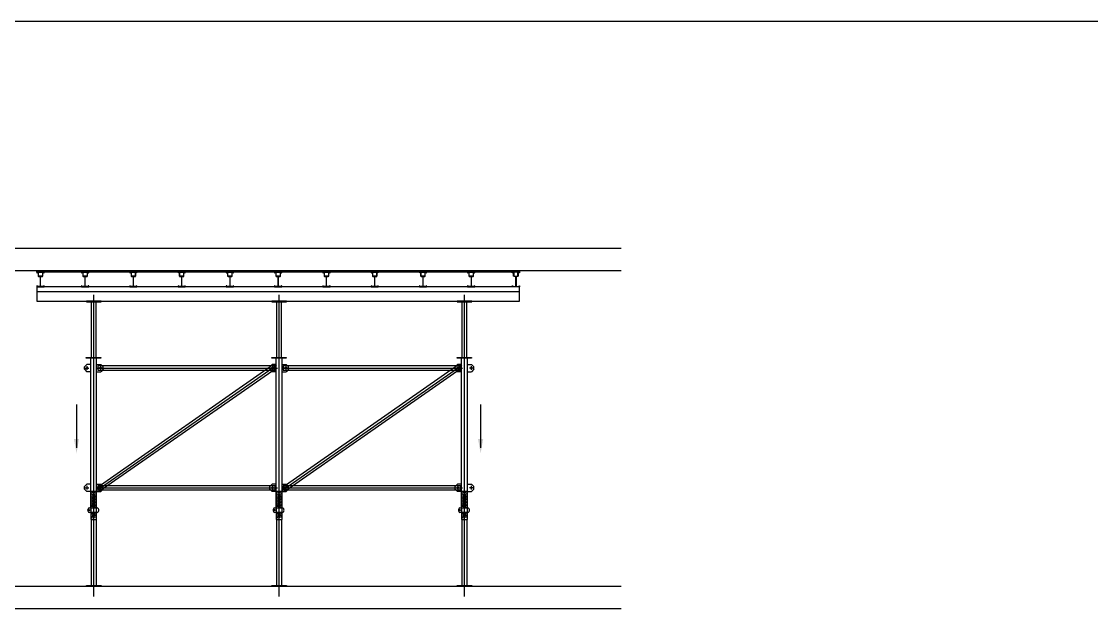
# Model space of a CAD drawing. Header units: metres. Extents: x 0 to 297, y 0 to 210.
# Drawn here: x 41.6 to 121.5, y 166.2 to 210 of the extents above; entities that cross this region are included whole.
import ezdxf

# ---------------------------------------------------------------- set-up
doc = ezdxf.new("R2010")
doc.units = ezdxf.units.M
for name, color, linetype in [(' ', 7, 'Continuous'), ('1', 7, 'Continuous'), ('120', 7, 'Continuous'), ('38536', 7, 'Continuous'), ('5', 7, 'Continuous'), ('7', 7, 'Continuous')]:
    doc.layers.add(name, color=color, linetype=linetype)

msp = doc.modelspace()

# ---------------------------------------------------------------- linework, layer by layer
at = {"layer": ' '}
for p, q in [((47.04, 167.13), (47.04, 189.62)), ((60.86, 167.13), (60.86, 189.62)), ((74.69, 167.13), (74.69, 189.62)), ((46.82, 174.97), (46.82, 172.86)), ((47.25, 174.97), (46.82, 174.97)), ((47.25, 172.86), (47.25, 174.97)), ((60.65, 174.97), (60.65, 172.86)), ((61.08, 174.97), (60.65, 174.97)), ((61.08, 172.86), (61.08, 174.97)), ((74.47, 174.97), (74.47, 172.86)), ((74.9, 174.97), (74.47, 174.97)), ((74.9, 172.86), (74.9, 174.97)), ((46.82, 172.86), (47.25, 172.86)), ((60.65, 172.86), (61.08, 172.86)), ((74.47, 172.86), (74.9, 172.86))]:
    msp.add_line(p, q, dxfattribs=at)
msp.add_line((297, 210), (0, 210))
at = {"layer": '1'}
for p, q in [((46.7, 173.75), (47.3, 173.75)), ((47.3, 173.39), (46.7, 173.39)), ((60.52, 173.75), (61.12, 173.75)), ((61.12, 173.39), (60.52, 173.39)), ((74.34, 173.75), (74.95, 173.75)), ((74.95, 173.39), (74.34, 173.39))]:
    msp.add_line(p, q, dxfattribs=at)
for centre, start, end in [((46.78, 173.57), 116.26, 243.74), ((47.21, 173.57), -63.74, 63.74), ((60.61, 173.57), 116.26, 243.74), ((61.03, 173.57), -63.74, 63.74), ((74.43, 173.57), 116.26, 243.74), ((74.86, 173.57), -63.74, 63.74)]:
    msp.add_arc(centre, 0.2, start, end, dxfattribs=at)
at = {"layer": '120'}
for p, q in [((42.79, 189.86), (78.79, 189.86)), ((60.45, 184.42), (47.28, 175.24)), ((60.63, 184.16), (60.45, 184.42)), ((74.27, 184.42), (61.1, 175.24)), ((74.45, 184.16), (74.27, 184.42)), ((47.23, 184.16), (60.73, 184.16)), ((47.29, 175.06), (60.66, 184.38)), ((47.33, 184.32), (47.33, 184.01)), ((60.57, 184.32), (47.33, 184.32)), ((47.33, 184.01), (60.57, 184.01)), ((47.45, 174.98), (60.63, 184.16)), ((60.57, 184.01), (60.57, 184.32)), ((61.06, 184.16), (74.55, 184.16)), ((61.11, 175.06), (74.49, 184.38)), ((61.15, 184.32), (61.15, 184.01)), ((74.4, 184.32), (61.15, 184.32)), ((61.15, 184.01), (74.4, 184.01)), ((61.28, 174.98), (74.45, 184.16)), ((74.4, 184.01), (74.4, 184.32)), ((47.23, 175.23), (60.73, 175.23)), ((47.28, 175.24), (47.45, 174.98)), ((47.33, 175.39), (47.33, 175.08)), ((60.57, 175.39), (47.33, 175.39)), ((47.33, 175.08), (60.57, 175.08)), ((60.57, 175.08), (60.57, 175.39)), ((61.06, 175.23), (74.55, 175.23)), ((61.1, 175.24), (61.28, 174.98)), ((61.15, 175.39), (61.15, 175.08)), ((74.4, 175.39), (61.15, 175.39)), ((61.15, 175.08), (74.4, 175.08)), ((74.4, 175.08), (74.4, 175.39))]:
    msp.add_line(p, q, dxfattribs=at)
for centre in [(47.54, 184.16), (60.36, 184.17), (60.36, 184.16), (61.37, 184.16), (74.18, 184.16), (74.19, 184.17), (47.54, 175.23), (47.54, 175.23), (60.36, 175.23), (61.37, 175.23), (61.37, 175.23), (74.18, 175.23)]:
    msp.add_circle(centre, 0.06, dxfattribs=at)
at = {"layer": '38536'}
for p, q in [((42.79, 191.43), (78.79, 191.43)), ((42.79, 191.3), (42.79, 191.43)), ((78.79, 191.3), (42.79, 191.3)), ((78.79, 191.43), (78.79, 191.3)), ((42.79, 190.22), (42.79, 189.14)), ((78.79, 190.22), (42.79, 190.22)), ((78.79, 189.14), (78.79, 190.22)), ((42.79, 189.14), (78.79, 189.14)), ((46.52, 184.43), (46.34, 184.25)), ((46.82, 184.43), (46.52, 184.43)), ((46.82, 183.89), (46.82, 184.43)), ((47.25, 184.43), (47.56, 184.43)), ((47.25, 183.89), (47.25, 184.43)), ((47.56, 184.43), (47.74, 184.25)), ((60.34, 184.43), (60.16, 184.25)), ((60.64, 184.43), (60.34, 184.43)), ((60.64, 183.89), (60.64, 184.43)), ((61.08, 183.89), (61.08, 184.43)), ((61.08, 184.43), (61.38, 184.43)), ((61.38, 184.43), (61.56, 184.25)), ((74.17, 184.43), (73.99, 184.25)), ((74.47, 184.43), (74.17, 184.43)), ((74.47, 183.89), (74.47, 184.43)), ((74.9, 184.43), (75.2, 184.43)), ((74.9, 183.89), (74.9, 184.43)), ((75.2, 184.43), (75.38, 184.25)), ((46.34, 184.07), (46.34, 184.25)), ((46.34, 184.07), (46.52, 183.89)), ((46.4, 184.16), (46.67, 184.16)), ((46.82, 183.89), (46.52, 183.89)), ((46.53, 184.3), (46.53, 184.02)), ((47.25, 183.89), (47.56, 183.89)), ((47.68, 184.16), (47.4, 184.16)), ((47.68, 184.16), (47.4, 184.16)), ((47.54, 184.3), (47.54, 184.02)), ((47.54, 184.3), (47.54, 184.02)), ((47.74, 184.07), (47.56, 183.89)), ((47.74, 184.07), (47.74, 184.25)), ((60.16, 184.07), (60.16, 184.25)), ((60.16, 184.07), (60.34, 183.89)), ((60.22, 184.16), (60.49, 184.16)), ((60.64, 183.89), (60.34, 183.89)), ((60.36, 184.3), (60.36, 184.02)), ((61.08, 183.89), (61.38, 183.89)), ((61.5, 184.16), (61.23, 184.16)), ((61.5, 184.16), (61.23, 184.16)), ((61.36, 184.3), (61.36, 184.02)), ((61.36, 184.3), (61.36, 184.02)), ((61.56, 184.07), (61.38, 183.89)), ((61.56, 184.07), (61.56, 184.25)), ((73.99, 184.07), (73.99, 184.25)), ((73.99, 184.07), (74.17, 183.89)), ((74.04, 184.16), (74.32, 184.16)), ((74.47, 183.89), (74.17, 183.89)), ((74.18, 184.3), (74.18, 184.02)), ((74.9, 183.89), (75.2, 183.89)), ((75.33, 184.16), (75.05, 184.16)), ((75.33, 184.16), (75.05, 184.16)), ((75.19, 184.3), (75.19, 184.02)), ((75.19, 184.3), (75.19, 184.02)), ((75.38, 184.07), (75.2, 183.89)), ((75.38, 184.07), (75.38, 184.25)), ((46.52, 175.5), (46.34, 175.32)), ((46.34, 175.14), (46.34, 175.32)), ((46.34, 175.14), (46.52, 174.96)), ((46.4, 175.23), (46.67, 175.23)), ((46.82, 175.5), (46.52, 175.5)), ((46.82, 174.96), (46.52, 174.96)), ((46.53, 175.37), (46.53, 175.1)), ((46.82, 174.96), (46.82, 175.5)), ((47.25, 175.5), (47.56, 175.5)), ((47.25, 174.96), (47.25, 175.5)), ((47.25, 174.96), (47.56, 174.96)), ((47.68, 175.23), (47.4, 175.23)), ((47.68, 175.23), (47.4, 175.23)), ((47.54, 175.37), (47.54, 175.1)), ((47.54, 175.37), (47.54, 175.1)), ((47.56, 175.5), (47.74, 175.32)), ((47.74, 175.14), (47.56, 174.96)), ((47.74, 175.14), (47.74, 175.32)), ((60.34, 175.5), (60.16, 175.32)), ((60.16, 175.14), (60.16, 175.32)), ((60.16, 175.14), (60.34, 174.96)), ((60.22, 175.23), (60.5, 175.23)), ((60.65, 175.5), (60.34, 175.5)), ((60.65, 174.96), (60.34, 174.96)), ((60.36, 175.37), (60.36, 175.1)), ((60.65, 174.96), (60.65, 175.5)), ((61.08, 175.5), (61.38, 175.5)), ((61.08, 174.96), (61.08, 175.5)), ((61.08, 174.96), (61.38, 174.96)), ((61.5, 175.23), (61.23, 175.23)), ((61.5, 175.23), (61.23, 175.23)), ((61.36, 175.37), (61.36, 175.1)), ((61.36, 175.37), (61.36, 175.1)), ((61.38, 175.5), (61.56, 175.32)), ((61.56, 175.14), (61.38, 174.96)), ((61.56, 175.14), (61.56, 175.32)), ((74.17, 175.5), (73.99, 175.32)), ((73.99, 175.14), (73.99, 175.32)), ((73.99, 175.14), (74.17, 174.96)), ((74.04, 175.23), (74.32, 175.23)), ((74.47, 175.5), (74.17, 175.5)), ((74.47, 174.96), (74.17, 174.96)), ((74.18, 175.37), (74.18, 175.1)), ((74.47, 174.96), (74.47, 175.5)), ((74.9, 175.5), (75.2, 175.5)), ((74.9, 174.96), (74.9, 175.5)), ((74.9, 174.96), (75.2, 174.96)), ((75.33, 175.23), (75.05, 175.23)), ((75.33, 175.23), (75.05, 175.23)), ((75.19, 175.37), (75.19, 175.1)), ((75.19, 175.37), (75.19, 175.1)), ((75.2, 175.5), (75.38, 175.32)), ((75.38, 175.14), (75.2, 174.96)), ((75.38, 175.14), (75.38, 175.32))]:
    msp.add_line(p, q, dxfattribs=at)
for centre in [(46.53, 184.16), (47.54, 184.16), (47.54, 184.16), (60.36, 184.16), (61.36, 184.16), (61.36, 184.16), (74.18, 184.16), (75.19, 184.16), (75.19, 184.16), (46.53, 175.23), (47.54, 175.23), (47.54, 175.23), (47.54, 175.23), (60.36, 175.23), (61.36, 175.23), (61.36, 175.23), (61.36, 175.23), (74.18, 175.23), (75.19, 175.23), (75.19, 175.23), (75.19, 175.23)]:
    msp.add_circle(centre, 0.06, dxfattribs=at)
at = {"layer": '5'}
for p, q in [((35.53, 193.09), (86.37, 193.09)), ((35.53, 191.43), (86.37, 191.43)), ((35.53, 167.89), (86.37, 167.89)), ((35.53, 166.23), (86.37, 166.23))]:
    msp.add_line(p, q, dxfattribs=at)
at = {"layer": '7'}
for p, q in [((42.91, 191.3), (42.79, 191.3)), ((42.79, 191.3), (42.79, 191.25)), ((42.79, 191.25), (42.81, 191.25)), ((42.81, 191.25), (42.81, 191.27)), ((42.83, 191.28), (42.87, 191.28)), ((42.89, 191.27), (42.89, 191.02)), ((42.91, 191.02), (42.91, 191.3)), ((42.91, 191.3), (43.21, 191.3)), ((42.92, 190.99), (43.03, 190.99)), ((43.19, 191.01), (42.93, 191.01)), ((43.05, 190.97), (43.05, 190.26)), ((43.07, 190.26), (43.07, 190.97)), ((43.09, 190.99), (43.2, 190.99)), ((43.33, 191.3), (43.21, 191.3)), ((43.21, 191.3), (43.21, 191.02)), ((43.23, 191.02), (43.23, 191.27)), ((43.24, 191.28), (43.29, 191.28)), ((43.31, 191.27), (43.31, 191.25)), ((43.31, 191.25), (43.33, 191.25)), ((43.33, 191.25), (43.33, 191.3)), ((46.24, 191.3), (46.12, 191.3)), ((46.12, 191.3), (46.12, 191.25)), ((46.12, 191.25), (46.14, 191.25)), ((46.14, 191.25), (46.14, 191.27)), ((46.16, 191.28), (46.2, 191.28)), ((46.22, 191.27), (46.22, 191.02)), ((46.24, 191.02), (46.24, 191.3)), ((46.24, 191.3), (46.54, 191.3)), ((46.25, 190.99), (46.36, 190.99)), ((46.52, 191.01), (46.26, 191.01)), ((46.38, 190.97), (46.38, 190.26)), ((46.4, 190.26), (46.4, 190.97)), ((46.42, 190.99), (46.53, 190.99)), ((46.66, 191.3), (46.54, 191.3)), ((46.54, 191.3), (46.54, 191.02)), ((46.56, 191.02), (46.56, 191.27)), ((46.57, 191.28), (46.62, 191.28)), ((46.64, 191.27), (46.64, 191.25)), ((46.64, 191.25), (46.66, 191.25)), ((46.66, 191.25), (46.66, 191.3)), ((49.84, 191.3), (49.72, 191.3)), ((49.72, 191.3), (49.72, 191.25)), ((49.72, 191.25), (49.74, 191.25)), ((49.74, 191.25), (49.74, 191.27)), ((49.76, 191.28), (49.8, 191.28)), ((49.82, 191.27), (49.82, 191.02)), ((49.84, 191.02), (49.84, 191.3)), ((49.84, 191.3), (50.14, 191.3)), ((49.85, 190.99), (49.96, 190.99)), ((50.12, 191.01), (49.86, 191.01)), ((49.98, 190.97), (49.98, 190.26)), ((50, 190.26), (50, 190.97)), ((50.02, 190.99), (50.13, 190.99)), ((50.26, 191.3), (50.14, 191.3)), ((50.14, 191.3), (50.14, 191.02)), ((50.16, 191.02), (50.16, 191.27)), ((50.17, 191.28), (50.22, 191.28)), ((50.24, 191.27), (50.24, 191.25)), ((50.24, 191.25), (50.26, 191.25)), ((50.26, 191.25), (50.26, 191.3)), ((53.44, 191.3), (53.32, 191.3)), ((53.32, 191.3), (53.32, 191.25)), ((53.32, 191.25), (53.34, 191.25)), ((53.34, 191.25), (53.34, 191.27)), ((53.36, 191.28), (53.4, 191.28)), ((53.42, 191.27), (53.42, 191.02)), ((53.44, 191.02), (53.44, 191.3)), ((53.44, 191.3), (53.74, 191.3)), ((53.45, 190.99), (53.56, 190.99)), ((53.72, 191.01), (53.46, 191.01)), ((53.58, 190.97), (53.58, 190.26)), ((53.6, 190.26), (53.6, 190.97)), ((53.62, 190.99), (53.73, 190.99)), ((53.86, 191.3), (53.74, 191.3)), ((53.74, 191.3), (53.74, 191.02)), ((53.76, 191.02), (53.76, 191.27)), ((53.77, 191.28), (53.82, 191.28)), ((53.84, 191.27), (53.84, 191.25)), ((53.84, 191.25), (53.86, 191.25)), ((53.86, 191.25), (53.86, 191.3)), ((57.04, 191.3), (56.92, 191.3)), ((56.92, 191.3), (56.92, 191.25)), ((56.92, 191.25), (56.94, 191.25)), ((56.94, 191.25), (56.94, 191.27)), ((56.96, 191.28), (57, 191.28)), ((57.02, 191.27), (57.02, 191.02)), ((57.04, 191.02), (57.04, 191.3)), ((57.04, 191.3), (57.34, 191.3)), ((57.05, 190.99), (57.16, 190.99)), ((57.32, 191.01), (57.06, 191.01)), ((57.18, 190.97), (57.18, 190.26)), ((57.2, 190.26), (57.2, 190.97)), ((57.22, 190.99), (57.33, 190.99)), ((57.46, 191.3), (57.34, 191.3)), ((57.34, 191.3), (57.34, 191.02)), ((57.36, 191.02), (57.36, 191.27)), ((57.37, 191.28), (57.42, 191.28)), ((57.44, 191.27), (57.44, 191.25)), ((57.44, 191.25), (57.46, 191.25)), ((57.46, 191.25), (57.46, 191.3)), ((60.64, 191.3), (60.52, 191.3)), ((60.52, 191.3), (60.52, 191.25)), ((60.52, 191.25), (60.54, 191.25)), ((60.54, 191.25), (60.54, 191.27)), ((60.56, 191.28), (60.6, 191.28)), ((60.62, 191.27), (60.62, 191.02)), ((60.64, 191.02), (60.64, 191.3)), ((60.64, 191.3), (60.94, 191.3)), ((60.65, 190.99), (60.76, 190.99)), ((60.92, 191.01), (60.66, 191.01)), ((60.78, 190.97), (60.78, 190.26)), ((60.8, 190.26), (60.8, 190.97)), ((60.82, 190.99), (60.93, 190.99)), ((61.06, 191.3), (60.94, 191.3)), ((60.94, 191.3), (60.94, 191.02)), ((60.96, 191.02), (60.96, 191.27)), ((60.97, 191.28), (61.02, 191.28)), ((61.04, 191.27), (61.04, 191.25)), ((61.04, 191.25), (61.06, 191.25)), ((61.06, 191.25), (61.06, 191.3)), ((64.24, 191.3), (64.12, 191.3)), ((64.12, 191.3), (64.12, 191.25)), ((64.12, 191.25), (64.14, 191.25)), ((64.14, 191.25), (64.14, 191.27)), ((64.16, 191.28), (64.2, 191.28)), ((64.22, 191.27), (64.22, 191.02)), ((64.24, 191.02), (64.24, 191.3)), ((64.24, 191.3), (64.54, 191.3)), ((64.25, 190.99), (64.36, 190.99)), ((64.52, 191.01), (64.26, 191.01)), ((64.38, 190.97), (64.38, 190.26)), ((64.4, 190.26), (64.4, 190.97)), ((64.42, 190.99), (64.53, 190.99)), ((64.66, 191.3), (64.54, 191.3)), ((64.54, 191.3), (64.54, 191.02)), ((64.56, 191.02), (64.56, 191.27)), ((64.57, 191.28), (64.62, 191.28)), ((64.64, 191.27), (64.64, 191.25)), ((64.64, 191.25), (64.66, 191.25)), ((64.66, 191.25), (64.66, 191.3)), ((67.84, 191.3), (67.72, 191.3)), ((67.72, 191.3), (67.72, 191.25)), ((67.72, 191.25), (67.74, 191.25)), ((67.74, 191.25), (67.74, 191.27)), ((67.76, 191.28), (67.8, 191.28)), ((67.82, 191.27), (67.82, 191.02)), ((67.84, 191.02), (67.84, 191.3)), ((67.84, 191.3), (68.14, 191.3)), ((67.85, 190.99), (67.96, 190.99)), ((68.12, 191.01), (67.86, 191.01)), ((67.98, 190.97), (67.98, 190.26)), ((68, 190.26), (68, 190.97)), ((68.02, 190.99), (68.13, 190.99)), ((68.26, 191.3), (68.14, 191.3)), ((68.14, 191.3), (68.14, 191.02)), ((68.16, 191.02), (68.16, 191.27)), ((68.17, 191.28), (68.22, 191.28)), ((68.24, 191.27), (68.24, 191.25)), ((68.24, 191.25), (68.26, 191.25)), ((68.26, 191.25), (68.26, 191.3)), ((71.44, 191.3), (71.32, 191.3)), ((71.32, 191.3), (71.32, 191.25)), ((71.32, 191.25), (71.34, 191.25)), ((71.34, 191.25), (71.34, 191.27)), ((71.36, 191.28), (71.4, 191.28)), ((71.42, 191.27), (71.42, 191.02)), ((71.44, 191.02), (71.44, 191.3)), ((71.44, 191.3), (71.74, 191.3)), ((71.45, 190.99), (71.56, 190.99)), ((71.72, 191.01), (71.46, 191.01)), ((71.58, 190.97), (71.58, 190.26)), ((71.6, 190.26), (71.6, 190.97)), ((71.62, 190.99), (71.73, 190.99)), ((71.86, 191.3), (71.74, 191.3)), ((71.74, 191.3), (71.74, 191.02)), ((71.76, 191.02), (71.76, 191.27)), ((71.77, 191.28), (71.82, 191.28)), ((71.84, 191.27), (71.84, 191.25)), ((71.84, 191.25), (71.86, 191.25)), ((71.86, 191.25), (71.86, 191.3)), ((75.04, 191.3), (74.92, 191.3)), ((74.92, 191.3), (74.92, 191.25)), ((74.92, 191.25), (74.94, 191.25)), ((74.94, 191.25), (74.94, 191.27)), ((74.96, 191.28), (75, 191.28)), ((75.02, 191.27), (75.02, 191.02)), ((75.04, 191.02), (75.04, 191.3)), ((75.04, 191.3), (75.34, 191.3)), ((75.05, 190.99), (75.16, 190.99)), ((75.32, 191.01), (75.06, 191.01)), ((75.18, 190.97), (75.18, 190.26)), ((75.2, 190.26), (75.2, 190.97)), ((75.22, 190.99), (75.33, 190.99)), ((75.46, 191.3), (75.34, 191.3)), ((75.34, 191.3), (75.34, 191.02)), ((75.36, 191.02), (75.36, 191.27)), ((75.37, 191.28), (75.42, 191.28)), ((75.44, 191.27), (75.44, 191.25)), ((75.44, 191.25), (75.46, 191.25)), ((75.46, 191.25), (75.46, 191.3)), ((78.25, 191.25), (78.25, 191.3)), ((78.25, 191.3), (78.37, 191.3)), ((78.27, 191.25), (78.25, 191.25)), ((78.27, 191.27), (78.27, 191.25)), ((78.33, 191.28), (78.29, 191.28)), ((78.35, 191.02), (78.35, 191.27)), ((78.37, 191.3), (78.37, 191.02)), ((78.67, 191.3), (78.37, 191.3)), ((78.49, 190.99), (78.38, 190.99)), ((78.39, 191.01), (78.65, 191.01)), ((78.51, 190.26), (78.51, 190.97)), ((78.53, 190.97), (78.53, 190.26)), ((78.66, 190.99), (78.55, 190.99)), ((78.67, 191.02), (78.67, 191.3)), ((78.67, 191.3), (78.79, 191.3)), ((78.69, 191.27), (78.69, 191.02)), ((78.75, 191.28), (78.7, 191.28)), ((78.77, 191.25), (78.77, 191.27)), ((78.79, 191.25), (78.77, 191.25)), ((78.79, 191.3), (78.79, 191.25)), ((42.82, 190.28), (42.79, 190.28)), ((42.79, 190.28), (42.79, 190.22)), ((42.79, 190.22), (43.33, 190.22)), ((42.82, 190.26), (42.82, 190.28)), ((43.03, 190.25), (42.83, 190.25)), ((43.29, 190.25), (43.09, 190.25)), ((43.33, 190.28), (43.3, 190.28)), ((43.3, 190.28), (43.3, 190.26)), ((43.33, 190.22), (43.33, 190.28)), ((46.15, 190.28), (46.12, 190.28)), ((46.12, 190.28), (46.12, 190.22)), ((46.12, 190.22), (46.66, 190.22)), ((46.15, 190.26), (46.15, 190.28)), ((46.36, 190.25), (46.16, 190.25)), ((46.62, 190.25), (46.42, 190.25)), ((46.66, 190.28), (46.63, 190.28)), ((46.63, 190.28), (46.63, 190.26)), ((46.66, 190.22), (46.66, 190.28)), ((49.75, 190.28), (49.72, 190.28)), ((49.72, 190.28), (49.72, 190.22)), ((49.72, 190.22), (50.26, 190.22)), ((49.75, 190.26), (49.75, 190.28)), ((49.96, 190.25), (49.76, 190.25)), ((50.22, 190.25), (50.02, 190.25)), ((50.26, 190.28), (50.23, 190.28)), ((50.23, 190.28), (50.23, 190.26)), ((50.26, 190.22), (50.26, 190.28)), ((53.35, 190.28), (53.32, 190.28)), ((53.32, 190.28), (53.32, 190.22)), ((53.32, 190.22), (53.86, 190.22)), ((53.35, 190.26), (53.35, 190.28)), ((53.56, 190.25), (53.36, 190.25)), ((53.82, 190.25), (53.62, 190.25)), ((53.86, 190.28), (53.83, 190.28)), ((53.83, 190.28), (53.83, 190.26)), ((53.86, 190.22), (53.86, 190.28)), ((56.95, 190.28), (56.92, 190.28)), ((56.92, 190.28), (56.92, 190.22)), ((56.92, 190.22), (57.46, 190.22)), ((56.95, 190.26), (56.95, 190.28)), ((57.16, 190.25), (56.96, 190.25)), ((57.42, 190.25), (57.22, 190.25)), ((57.46, 190.28), (57.43, 190.28)), ((57.43, 190.28), (57.43, 190.26)), ((57.46, 190.22), (57.46, 190.28)), ((60.55, 190.28), (60.52, 190.28)), ((60.52, 190.28), (60.52, 190.22)), ((60.52, 190.22), (61.06, 190.22)), ((60.55, 190.26), (60.55, 190.28)), ((60.76, 190.25), (60.56, 190.25)), ((61.02, 190.25), (60.82, 190.25)), ((61.06, 190.28), (61.03, 190.28)), ((61.03, 190.28), (61.03, 190.26)), ((61.06, 190.22), (61.06, 190.28)), ((64.15, 190.28), (64.12, 190.28)), ((64.12, 190.28), (64.12, 190.22)), ((64.12, 190.22), (64.66, 190.22)), ((64.15, 190.26), (64.15, 190.28)), ((64.36, 190.25), (64.16, 190.25)), ((64.62, 190.25), (64.42, 190.25)), ((64.66, 190.28), (64.63, 190.28)), ((64.63, 190.28), (64.63, 190.26)), ((64.66, 190.22), (64.66, 190.28)), ((67.75, 190.28), (67.72, 190.28)), ((67.72, 190.28), (67.72, 190.22)), ((67.72, 190.22), (68.26, 190.22)), ((67.75, 190.26), (67.75, 190.28)), ((67.96, 190.25), (67.76, 190.25)), ((68.22, 190.25), (68.02, 190.25)), ((68.26, 190.28), (68.23, 190.28)), ((68.23, 190.28), (68.23, 190.26)), ((68.26, 190.22), (68.26, 190.28)), ((71.35, 190.28), (71.32, 190.28)), ((71.32, 190.28), (71.32, 190.22)), ((71.32, 190.22), (71.86, 190.22)), ((71.35, 190.26), (71.35, 190.28)), ((71.56, 190.25), (71.36, 190.25)), ((71.82, 190.25), (71.62, 190.25)), ((71.86, 190.28), (71.83, 190.28)), ((71.83, 190.28), (71.83, 190.26)), ((71.86, 190.22), (71.86, 190.28)), ((74.95, 190.28), (74.92, 190.28)), ((74.92, 190.28), (74.92, 190.22)), ((74.92, 190.22), (75.46, 190.22)), ((74.95, 190.26), (74.95, 190.28)), ((75.16, 190.25), (74.96, 190.25)), ((75.42, 190.25), (75.22, 190.25)), ((75.46, 190.28), (75.43, 190.28)), ((75.43, 190.28), (75.43, 190.26)), ((75.46, 190.22), (75.46, 190.28)), ((78.25, 190.22), (78.25, 190.28)), ((78.25, 190.28), (78.28, 190.28)), ((78.79, 190.22), (78.25, 190.22)), ((78.28, 190.28), (78.28, 190.26)), ((78.29, 190.25), (78.49, 190.25)), ((78.55, 190.25), (78.75, 190.25)), ((78.76, 190.26), (78.76, 190.28)), ((78.76, 190.28), (78.79, 190.28)), ((78.79, 190.28), (78.79, 190.22)), ((47.58, 189.14), (46.5, 189.14)), ((46.5, 189.14), (46.5, 189.09)), ((46.5, 189.09), (47.58, 189.09)), ((46.86, 184.95), (46.86, 189.09)), ((47.21, 184.95), (47.21, 189.09)), ((47.58, 189.09), (47.58, 189.14)), ((61.4, 189.14), (60.32, 189.14)), ((60.32, 189.14), (60.32, 189.09)), ((60.32, 189.09), (61.4, 189.09)), ((60.69, 184.95), (60.69, 189.09)), ((61.03, 184.95), (61.03, 189.09)), ((61.4, 189.09), (61.4, 189.14)), ((75.23, 189.14), (74.15, 189.14)), ((74.15, 189.14), (74.15, 189.09)), ((74.15, 189.09), (75.23, 189.09)), ((74.51, 184.95), (74.51, 189.09)), ((74.86, 184.95), (74.86, 189.09)), ((75.23, 189.09), (75.23, 189.14)), ((46.48, 184.9), (46.48, 184.95)), ((46.48, 184.95), (47.56, 184.95)), ((47.56, 184.9), (46.48, 184.9)), ((46.82, 173.75), (46.82, 184.9)), ((47.25, 173.75), (47.25, 184.9)), ((47.56, 184.95), (47.56, 184.9)), ((60.31, 184.9), (60.31, 184.95)), ((60.31, 184.95), (61.39, 184.95)), ((61.39, 184.9), (60.31, 184.9)), ((60.65, 173.75), (60.65, 184.9)), ((61.08, 173.75), (61.08, 184.9)), ((61.39, 184.95), (61.39, 184.9)), ((74.13, 184.9), (74.13, 184.95)), ((74.13, 184.95), (75.21, 184.95)), ((75.21, 184.9), (74.13, 184.9)), ((74.47, 173.75), (74.47, 184.9)), ((74.9, 173.75), (74.9, 184.9)), ((75.21, 184.95), (75.21, 184.9)), ((45.75, 181.45), (45.75, 178.21)), ((75.89, 181.45), (75.89, 178.21)), ((46.82, 174.97), (47.25, 174.97)), ((47.25, 174.91), (46.82, 174.8)), ((60.65, 174.97), (61.08, 174.97)), ((61.08, 174.91), (60.65, 174.8)), ((74.47, 174.97), (74.9, 174.97)), ((74.9, 174.91), (74.47, 174.8)), ((46.97, 174.62), (46.82, 174.58)), ((46.97, 174.4), (46.82, 174.36)), ((46.97, 174.18), (46.82, 174.14)), ((46.97, 174.73), (46.89, 174.71)), ((46.97, 174.51), (46.89, 174.49)), ((46.97, 174.29), (46.89, 174.27)), ((46.97, 174.07), (46.89, 174.05)), ((46.97, 174.71), (46.97, 173.75)), ((47.04, 174.77), (47.03, 174.77)), ((47.18, 174.78), (47.09, 174.76)), ((47.11, 173.75), (47.11, 174.71)), ((47.25, 174.69), (47.11, 174.66)), ((47.18, 174.57), (47.11, 174.55)), ((47.25, 174.48), (47.11, 174.44)), ((47.18, 174.35), (47.11, 174.33)), ((47.25, 174.26), (47.11, 174.22)), ((47.18, 174.13), (47.11, 174.11)), ((47.25, 174.04), (47.11, 174)), ((60.79, 174.62), (60.65, 174.58)), ((60.79, 174.4), (60.65, 174.36)), ((60.79, 174.18), (60.65, 174.14)), ((60.79, 174.73), (60.72, 174.71)), ((60.79, 174.51), (60.72, 174.49)), ((60.79, 174.29), (60.72, 174.27)), ((60.79, 174.07), (60.72, 174.05)), ((60.79, 174.71), (60.79, 173.75)), ((60.87, 174.77), (60.85, 174.77)), ((61.01, 174.78), (60.91, 174.76)), ((60.93, 173.75), (60.93, 174.71)), ((61.08, 174.69), (60.93, 174.66)), ((61.01, 174.57), (60.93, 174.55)), ((61.08, 174.48), (60.93, 174.44)), ((61.01, 174.35), (60.93, 174.33)), ((61.08, 174.26), (60.93, 174.22)), ((61.01, 174.13), (60.93, 174.11)), ((61.08, 174.04), (60.93, 174)), ((74.61, 174.62), (74.47, 174.58)), ((74.61, 174.4), (74.47, 174.36)), ((74.61, 174.18), (74.47, 174.14)), ((74.62, 174.73), (74.54, 174.71)), ((74.61, 174.51), (74.54, 174.49)), ((74.61, 174.29), (74.54, 174.27)), ((74.61, 174.07), (74.54, 174.05)), ((74.61, 174.71), (74.61, 173.75)), ((74.69, 174.77), (74.68, 174.77)), ((74.83, 174.78), (74.73, 174.76)), ((74.76, 173.75), (74.76, 174.71)), ((74.9, 174.69), (74.76, 174.66)), ((74.83, 174.57), (74.76, 174.55)), ((74.9, 174.48), (74.76, 174.44)), ((74.83, 174.35), (74.76, 174.33)), ((74.9, 174.26), (74.76, 174.22)), ((74.83, 174.13), (74.76, 174.11)), ((74.9, 174.04), (74.76, 174)), ((46.97, 173.96), (46.82, 173.92)), ((46.82, 173.39), (46.82, 172.86)), ((46.97, 173.31), (46.82, 173.27)), ((46.97, 173.85), (46.89, 173.83)), ((46.97, 173.39), (46.97, 173.16)), ((47.25, 173.82), (47, 173.75)), ((47.18, 173.91), (47.11, 173.89)), ((47.25, 173.39), (47.11, 173.35)), ((47.11, 173.16), (47.11, 173.39)), ((47.18, 173.26), (47.11, 173.24)), ((47.25, 172.86), (47.25, 173.39)), ((60.79, 173.96), (60.65, 173.92)), ((60.65, 173.39), (60.65, 172.86)), ((60.79, 173.31), (60.65, 173.27)), ((60.79, 173.85), (60.72, 173.83)), ((60.79, 173.39), (60.79, 173.16)), ((61.08, 173.82), (60.82, 173.75)), ((61.01, 173.91), (60.93, 173.89)), ((61.08, 173.39), (60.93, 173.35)), ((60.93, 173.16), (60.93, 173.39)), ((61.01, 173.26), (60.93, 173.24)), ((61.08, 172.86), (61.08, 173.39)), ((74.61, 173.96), (74.47, 173.92)), ((74.47, 173.39), (74.47, 172.86)), ((74.61, 173.31), (74.47, 173.27)), ((74.61, 173.85), (74.54, 173.83)), ((74.61, 173.39), (74.61, 173.16)), ((74.9, 173.82), (74.65, 173.75)), ((74.83, 173.91), (74.76, 173.89)), ((74.9, 173.39), (74.76, 173.35)), ((74.76, 173.16), (74.76, 173.39)), ((74.83, 173.26), (74.76, 173.24)), ((74.9, 172.86), (74.9, 173.39)), ((47.25, 173.17), (46.82, 173.05)), ((46.82, 172.86), (47.25, 172.86)), ((46.86, 167.95), (46.86, 172.86)), ((46.97, 173.2), (46.89, 173.18)), ((47.18, 173.04), (46.89, 172.96)), ((47.03, 173.1), (47.05, 173.1)), ((47.21, 172.86), (47.21, 167.95)), ((61.08, 173.17), (60.65, 173.05)), ((60.65, 172.86), (61.08, 172.86)), ((60.69, 167.95), (60.69, 172.86)), ((60.79, 173.2), (60.72, 173.18)), ((61.01, 173.04), (60.72, 172.96)), ((60.86, 173.1), (60.87, 173.1)), ((61.04, 172.86), (61.04, 167.95)), ((74.9, 173.17), (74.47, 173.05)), ((74.47, 172.86), (74.9, 172.86)), ((74.51, 167.95), (74.51, 172.86)), ((74.61, 173.2), (74.54, 173.18)), ((74.83, 173.04), (74.54, 172.96)), ((74.68, 173.1), (74.69, 173.1)), ((74.86, 172.86), (74.86, 167.95)), ((46.5, 167.95), (47.58, 167.95)), ((46.5, 167.89), (46.5, 167.95)), ((47.58, 167.89), (46.5, 167.89)), ((47.58, 167.95), (47.58, 167.89)), ((60.32, 167.95), (61.4, 167.95)), ((60.32, 167.89), (60.32, 167.95)), ((61.4, 167.89), (60.32, 167.89)), ((61.4, 167.95), (61.4, 167.89)), ((74.15, 167.95), (75.23, 167.95)), ((74.15, 167.89), (74.15, 167.95)), ((75.23, 167.89), (74.15, 167.89)), ((75.23, 167.95), (75.23, 167.89))]:
    msp.add_line(p, q, dxfattribs=at)
for centre, radius in [((46.68, 173.57), 0.05), ((47.04, 173.34), 0.06), ((60.5, 173.57), 0.05), ((60.86, 173.34), 0.06), ((74.33, 173.57), 0.05), ((74.68, 173.34), 0.06)]:
    msp.add_circle(centre, radius, dxfattribs=at)
for centre, radius, start, end in [((42.81, 191.28), 0.01, 269.98, 359.94), ((42.89, 191.28), 0.01, 180.06, 270.03), ((42.92, 191.02), 0.03, 180, 270.01), ((42.91, 191.01), 0.01, 0, 89.98), ((43.05, 190.99), 0.01, 180, 270), ((43.07, 190.99), 0.01, 270, 360), ((43.2, 191.02), 0.03, 269.99, 360), ((43.21, 191.01), 0.01, 90.02, 180), ((43.23, 191.28), 0.01, 269.97, 359.94), ((43.31, 191.28), 0.01, 180.06, 270.02), ((46.14, 191.28), 0.01, 269.97, 359.94), ((46.22, 191.28), 0.01, 180.06, 270.02), ((46.25, 191.02), 0.03, 180, 270.01), ((46.24, 191.01), 0.01, 0, 89.98), ((46.38, 190.99), 0.01, 180, 270), ((46.4, 190.99), 0.01, 270.02, 360), ((46.53, 191.02), 0.03, 269.99, 360), ((46.54, 191.01), 0.01, 90, 180), ((46.56, 191.28), 0.01, 269.97, 359.94), ((46.64, 191.28), 0.01, 180.06, 270.02), ((49.74, 191.28), 0.01, 269.98, 359.94), ((49.82, 191.28), 0.01, 180.06, 270.03), ((49.85, 191.02), 0.03, 180, 270.01), ((49.84, 191.01), 0.01, 0, 89.98), ((49.98, 190.99), 0.01, 180, 270), ((50, 190.99), 0.01, 270, 360), ((50.13, 191.02), 0.03, 269.99, 360), ((50.14, 191.01), 0.01, 90.02, 180), ((50.16, 191.28), 0.01, 269.97, 359.94), ((50.24, 191.28), 0.01, 180.06, 270.02), ((53.34, 191.28), 0.01, 269.98, 359.94), ((53.42, 191.28), 0.01, 180.06, 270.03), ((53.45, 191.02), 0.03, 180, 270.01), ((53.44, 191.01), 0.01, 0, 90), ((53.58, 190.99), 0.01, 180, 269.98), ((53.6, 190.99), 0.01, 270, 360), ((53.73, 191.02), 0.03, 269.99, 360), ((53.74, 191.01), 0.01, 90.02, 180), ((53.76, 191.28), 0.01, 269.98, 359.94), ((53.84, 191.28), 0.01, 180.06, 270.02), ((56.94, 191.28), 0.01, 269.97, 359.94), ((57.02, 191.28), 0.01, 180.06, 270.02), ((57.05, 191.02), 0.03, 180, 270), ((57.04, 191.01), 0.01, 0, 90), ((57.18, 190.99), 0.01, 180, 269.98), ((57.2, 190.99), 0.01, 270.02, 360), ((57.33, 191.02), 0.03, 269.99, 360), ((57.34, 191.01), 0.01, 90.02, 180), ((57.36, 191.28), 0.01, 269.98, 359.94), ((57.44, 191.28), 0.01, 180.06, 270.03), ((60.54, 191.28), 0.01, 269.97, 359.94), ((60.62, 191.28), 0.01, 180.06, 270.02), ((60.65, 191.02), 0.03, 180, 270.01), ((60.64, 191.01), 0.01, 0, 89.98), ((60.78, 190.99), 0.01, 180, 269.98), ((60.8, 190.99), 0.01, 270.02, 360), ((60.93, 191.02), 0.03, 270, 360), ((60.94, 191.01), 0.01, 90, 180), ((60.96, 191.28), 0.01, 269.98, 359.94), ((61.04, 191.28), 0.01, 180.06, 270.03), ((64.14, 191.28), 0.01, 269.97, 359.94), ((64.22, 191.28), 0.01, 180.06, 270.03), ((64.25, 191.02), 0.03, 180, 270), ((64.24, 191.01), 0.01, 0, 90), ((64.38, 190.99), 0.01, 180, 270), ((64.4, 190.99), 0.01, 270, 360), ((64.53, 191.02), 0.03, 270, 360), ((64.54, 191.01), 0.01, 90, 180), ((64.56, 191.28), 0.01, 269.97, 359.94), ((64.64, 191.28), 0.01, 180.06, 270), ((67.74, 191.28), 0.01, 269.97, 359.94), ((67.82, 191.28), 0.01, 180.06, 270.03), ((67.85, 191.02), 0.03, 180, 270.02), ((67.84, 191.01), 0.01, 0, 89.97), ((67.98, 190.99), 0.01, 180, 269.97), ((68, 190.99), 0.01, 270.03, 360), ((68.13, 191.02), 0.03, 269.98, 360), ((68.14, 191.01), 0.01, 90.03, 180), ((68.16, 191.28), 0.01, 269.97, 359.94), ((68.24, 191.28), 0.01, 180.06, 270.03), ((71.34, 191.28), 0.01, 270, 359.94), ((71.42, 191.28), 0.01, 180.06, 270.03), ((71.45, 191.02), 0.03, 180, 270), ((71.44, 191.01), 0.01, 0, 90), ((71.58, 190.99), 0.01, 180, 270), ((71.6, 190.99), 0.01, 270, 360), ((71.73, 191.02), 0.03, 270, 360), ((71.74, 191.01), 0.01, 90, 180), ((71.76, 191.28), 0.01, 269.97, 359.94), ((71.84, 191.28), 0.01, 180.06, 270.03), ((74.94, 191.28), 0.01, 269.97, 359.94), ((75.02, 191.28), 0.01, 180.06, 270), ((75.05, 191.02), 0.03, 180, 270.02), ((75.04, 191.01), 0.01, 0, 90), ((75.18, 190.99), 0.01, 180, 269.97), ((75.2, 190.99), 0.01, 270, 360), ((75.33, 191.02), 0.03, 270, 360), ((75.34, 191.01), 0.01, 90, 180), ((75.36, 191.28), 0.01, 269.97, 359.94), ((75.44, 191.28), 0.01, 180.06, 270.03), ((78.29, 191.27), 0.01, 90, 180), ((78.33, 191.27), 0.01, 0, 90.03), ((78.35, 190.99), 0.03, 0.03, 90), ((78.39, 191.02), 0.01, 180, 270), ((78.49, 190.97), 0.01, 0, 90), ((78.55, 190.97), 0.01, 90, 180), ((78.65, 191.02), 0.01, 270, 360), ((78.69, 190.99), 0.03, 90, 179.97), ((78.7, 191.27), 0.01, 89.97, 180), ((78.75, 191.27), 0.01, 0, 90.03), ((42.82, 190.25), 0.01, 0, 89.98), ((43.05, 190.25), 0.01, 90, 180), ((43.07, 190.25), 0.01, 0, 90), ((43.3, 190.25), 0.01, 90.02, 180), ((46.15, 190.25), 0.01, 0, 90), ((46.38, 190.25), 0.01, 90, 180), ((46.4, 190.25), 0.01, 0, 89.98), ((46.63, 190.25), 0.01, 90.02, 180), ((49.75, 190.25), 0.01, 0, 89.98), ((49.98, 190.25), 0.01, 90, 180), ((50, 190.25), 0.01, 0, 90), ((50.23, 190.25), 0.01, 90.02, 180), ((53.35, 190.25), 0.01, 0, 89.98), ((53.58, 190.25), 0.01, 90.02, 180), ((53.6, 190.25), 0.01, 0, 90), ((53.83, 190.25), 0.01, 90.02, 180), ((56.95, 190.25), 0.01, 0, 89.98), ((57.18, 190.25), 0.01, 90.02, 180), ((57.2, 190.25), 0.01, 0, 89.98), ((57.43, 190.25), 0.01, 90, 180), ((60.55, 190.25), 0.01, 0, 90), ((60.78, 190.25), 0.01, 90.02, 180), ((60.8, 190.25), 0.01, 0, 89.98), ((61.03, 190.25), 0.01, 90, 180), ((64.15, 190.25), 0.01, 0, 90), ((64.38, 190.25), 0.01, 90, 180), ((64.4, 190.25), 0.01, 0, 90), ((64.63, 190.25), 0.01, 90, 180), ((67.75, 190.25), 0.01, 0, 90), ((67.98, 190.25), 0.01, 90.03, 180), ((68, 190.25), 0.01, 0, 89.97), ((68.23, 190.25), 0.01, 90, 180), ((71.35, 190.25), 0.01, 0, 90), ((71.58, 190.25), 0.01, 90, 180), ((71.6, 190.25), 0.01, 0, 90), ((71.83, 190.25), 0.01, 90, 180), ((74.95, 190.25), 0.01, 0, 89.97), ((75.18, 190.25), 0.01, 90.03, 180), ((75.2, 190.25), 0.01, 0, 90), ((75.43, 190.25), 0.01, 90, 180), ((78.29, 190.26), 0.01, 180, 270), ((78.49, 190.26), 0.01, 270, 360), ((78.55, 190.26), 0.01, 180, 270), ((78.75, 190.26), 0.01, 270, 360), ((47.03, 174.71), 0.06, 90, 180), ((47.04, 174.71), 0.06, 0.04, 90), ((60.85, 174.71), 0.06, 90, 180), ((60.87, 174.71), 0.06, 0.04, 90), ((74.68, 174.71), 0.06, 90, 180), ((74.69, 174.71), 0.06, 0.04, 90), ((47.03, 173.16), 0.06, 180, 271.41), ((47.04, 173.16), 0.06, -88.59, 0.04), ((60.85, 173.16), 0.06, 180, 271.41), ((60.87, 173.16), 0.06, -88.59, 0.04), ((74.68, 173.16), 0.06, 180, 271.41), ((74.69, 173.16), 0.06, -88.59, 0.04)]:
    msp.add_arc(centre, radius, start, end, dxfattribs=at)
for points in [[(45.56, 178.86), (45.93, 178.86), (45.75, 177.8)], [(75.7, 178.86), (76.08, 178.86), (75.89, 177.8)]]:
    msp.add_solid(points, dxfattribs=at)

doc.saveas('drawing.dxf')
